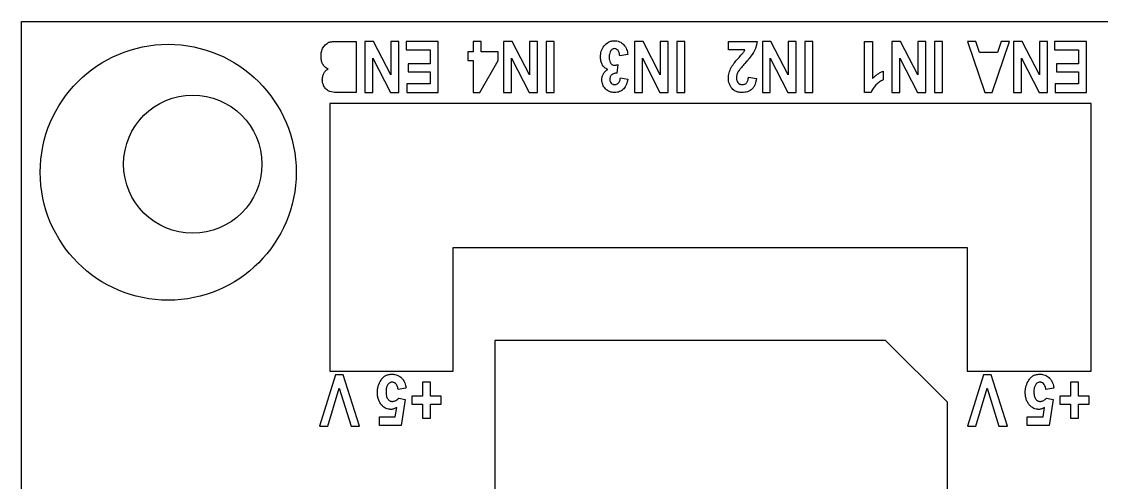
# Model space of a CAD drawing. Header units: millimetres. Extents: x -165 to 165, y -165 to 165.
# Drawn here: x 15.16 to 36.26, y 95.68 to 104.69 of the extents above; entities that cross this region are included whole.
import ezdxf

# ---------------------------------------------------------------- set-up
doc = ezdxf.new("R2010")
doc.units = ezdxf.units.MM
doc.layers.get('0').update_dxf_attribs({"linetype": 'CONTINUOUS'})

msp = doc.modelspace()

# ---------------------------------------------------------------- linework, layer by layer
for p, q in [((21.419, 104.3), (21.699, 104.3)), ((21.699, 104.3), (21.699, 103.3)), ((28.97, 104.131), (28.97, 104.3)), ((28.97, 104.3), (29.528, 104.3)), ((31.63, 103.3), (31.63, 104.3)), ((31.63, 104.3), (31.786, 104.3)), ((31.786, 104.3), (31.786, 103.573)), ((27.003, 104.04), (26.847, 104.014)), ((29.289, 104.131), (28.97, 104.131)), ((26.808, 103.847), (26.791, 103.677)), ((26.86, 103.586), (27.003, 103.56)), ((29.36, 103.599), (29.515, 103.573)), ((31.993, 103.716), (31.993, 103.547)), ((21.699, 103.3), (21.363, 103.3)), ((31.758, 103.3), (31.63, 103.3)), ((22.67, 97.525), (22.515, 97.499)), ((35.327, 97.525), (35.171, 97.499)), ((22.528, 97.33), (22.657, 97.304)), ((22.657, 97.304), (22.579, 96.798)), ((35.184, 97.33), (35.314, 97.304)), ((35.314, 97.304), (35.236, 96.798)), ((22.461, 96.967), (22.489, 97.147)), ((35.117, 96.967), (35.145, 97.147)), ((22.151, 96.798), (22.151, 96.967)), ((22.151, 96.967), (22.461, 96.967)), ((34.807, 96.798), (34.807, 96.967)), ((34.807, 96.967), (35.117, 96.967)), ((22.579, 96.798), (22.151, 96.798)), ((35.236, 96.798), (34.807, 96.798))]:
    msp.add_line(p, q)
for points in [[(15.161, 104.686), (58.161, 104.686), (58.161, 61.686), (15.161, 61.686)], [(22.53, 104.3), (22.374, 104.3), (22.374, 103.648), (22.036, 104.3), (21.868, 104.3), (21.868, 103.3), (22.024, 103.3), (22.024, 103.968), (22.367, 103.3), (22.53, 103.3)], [(23.296, 104.3), (22.673, 104.3), (22.673, 104.131), (23.14, 104.131), (23.14, 103.859), (22.712, 103.859), (22.712, 103.703), (23.14, 103.703), (23.14, 103.469), (22.686, 103.469), (22.686, 103.3), (23.296, 103.3)], [(24.136, 104.3), (23.98, 104.3), (23.98, 104.092), (23.877, 104.092), (23.877, 103.924), (23.98, 103.924), (23.98, 103.3), (24.116, 103.3), (24.474, 103.924), (24.474, 104.092), (24.136, 104.092)], [(25.24, 104.3), (25.084, 104.3), (25.084, 103.648), (24.746, 104.3), (24.578, 104.3), (24.578, 103.3), (24.734, 103.3), (24.734, 103.968), (25.077, 103.3), (25.24, 103.3)], [(25.565, 104.3), (25.409, 104.3), (25.409, 103.3), (25.565, 103.3)], [(27.795, 104.3), (27.639, 104.3), (27.639, 103.648), (27.301, 104.3), (27.132, 104.3), (27.132, 103.3), (27.288, 103.3), (27.288, 103.968), (27.632, 103.3), (27.795, 103.3)], [(28.119, 104.3), (27.964, 104.3), (27.964, 103.3), (28.119, 103.3)], [(30.295, 104.3), (30.139, 104.3), (30.139, 103.648), (29.801, 104.3), (29.632, 104.3), (29.632, 103.3), (29.788, 103.3), (29.788, 103.968), (30.132, 103.3), (30.295, 103.3)], [(30.619, 104.3), (30.464, 104.3), (30.464, 103.3), (30.619, 103.3)], [(32.825, 104.3), (32.669, 104.3), (32.669, 103.648), (32.331, 104.3), (32.162, 104.3), (32.162, 103.3), (32.318, 103.3), (32.318, 103.968), (32.662, 103.3), (32.825, 103.3)], [(33.149, 104.3), (32.993, 104.3), (32.993, 103.3), (33.149, 103.3)], [(33.641, 104.3), (33.977, 103.3), (34.124, 103.3), (34.459, 104.3), (34.296, 104.3), (34.225, 104.079), (33.875, 104.079), (33.804, 104.3)], [(35.2, 104.3), (35.044, 104.3), (35.044, 103.648), (34.706, 104.3), (34.537, 104.3), (34.537, 103.3), (34.693, 103.3), (34.693, 103.968), (35.037, 103.3), (35.2, 103.3)], [(35.966, 104.3), (35.342, 104.3), (35.342, 104.131), (35.81, 104.131), (35.81, 103.859), (35.381, 103.859), (35.381, 103.703), (35.81, 103.703), (35.81, 103.469), (35.355, 103.469), (35.355, 103.3), (35.966, 103.3)], [(36.058, 103.083), (21.184, 103.083), (21.184, 97.856), (23.595, 97.856), (23.595, 100.272), (33.634, 100.272), (33.634, 97.856), (36.058, 97.856)], [(24.405, 89.617), (31.838, 89.617), (33.247, 91.026), (33.247, 97.251), (32.041, 98.458), (24.405, 98.458)], [(21.445, 97.785), (21.294, 97.785), (20.982, 96.785), (21.144, 96.785), (21.365, 97.525), (21.599, 96.785), (21.761, 96.785)], [(34.101, 97.785), (33.951, 97.785), (33.638, 96.785), (33.8, 96.785), (34.021, 97.525), (34.255, 96.785), (34.418, 96.785)], [(23.151, 97.642), (22.995, 97.642), (22.995, 97.369), (22.787, 97.369), (22.787, 97.214), (22.995, 97.214), (22.995, 96.941), (23.151, 96.941), (23.151, 97.214), (23.359, 97.214), (23.359, 97.369), (23.151, 97.369)], [(35.807, 97.642), (35.651, 97.642), (35.651, 97.369), (35.444, 97.369), (35.444, 97.214), (35.651, 97.214), (35.651, 96.941), (35.807, 96.941), (35.807, 97.214), (36.015, 97.214), (36.015, 97.369), (35.807, 97.369)]]:
    msp.add_lwpolyline(points, close=True)
for centre, radius in [((18.025, 101.742), 2.5), ((18.504, 101.9), 1.35)]:
    msp.add_circle(centre, radius)
for points, knots in [([(21.011, 104.007), (21.011, 104.025), (21.012, 104.04), (21.013, 104.051), (21.014, 104.065), (21.017, 104.08), (21.02, 104.095), (21.027, 104.125), (21.038, 104.152), (21.053, 104.178), (21.07, 104.205), (21.088, 104.228), (21.109, 104.246), (21.121, 104.256), (21.134, 104.265), (21.146, 104.272), (21.153, 104.275), (21.159, 104.278), (21.166, 104.281), (21.171, 104.283), (21.178, 104.285), (21.187, 104.288)], [0, 0, 0, 0, 0.125, 0.125, 0.125, 0.25, 0.25, 0.25, 0.5, 0.5, 0.5, 0.75, 0.75, 0.75, 0.875, 0.875, 0.875, 0.9375, 0.9375, 0.9375, 1, 1, 1, 1]), ([(21.187, 104.288), (21.2, 104.29), (21.211, 104.292), (21.22, 104.293), (21.227, 104.294), (21.238, 104.295), (21.253, 104.296), (21.266, 104.297), (21.283, 104.298), (21.303, 104.298), (21.337, 104.299), (21.376, 104.3), (21.419, 104.3)], [0, 0, 0, 0, 0.142857, 0.142857, 0.142857, 0.285714, 0.285714, 0.285714, 0.5, 0.5, 0.5, 1, 1, 1, 1]), ([(26.47, 103.994), (26.47, 104.006), (26.471, 104.016), (26.471, 104.023), (26.472, 104.032), (26.473, 104.041), (26.474, 104.051), (26.477, 104.073), (26.481, 104.091), (26.486, 104.108), (26.498, 104.146), (26.516, 104.18), (26.54, 104.211), (26.566, 104.244), (26.596, 104.269), (26.628, 104.286), (26.645, 104.295), (26.663, 104.302), (26.682, 104.306), (26.691, 104.309), (26.701, 104.31), (26.71, 104.312), (26.717, 104.312), (26.727, 104.313), (26.739, 104.313)], [0, 0, 0, 0, 0.0625, 0.0625, 0.0625, 0.125, 0.125, 0.125, 0.25, 0.25, 0.25, 0.5, 0.5, 0.5, 0.75, 0.75, 0.75, 0.875, 0.875, 0.875, 0.9375, 0.9375, 0.9375, 1, 1, 1, 1]), ([(26.739, 104.313), (26.751, 104.313), (26.76, 104.312), (26.766, 104.312), (26.774, 104.311), (26.783, 104.31), (26.792, 104.308), (26.809, 104.305), (26.826, 104.3), (26.842, 104.293), (26.873, 104.279), (26.901, 104.259), (26.926, 104.232), (26.949, 104.207), (26.967, 104.177), (26.98, 104.142), (26.986, 104.127), (26.991, 104.111), (26.995, 104.092), (26.998, 104.079), (27, 104.062), (27.003, 104.04)], [0, 0, 0, 0, 0.0625, 0.0625, 0.0625, 0.125, 0.125, 0.125, 0.25, 0.25, 0.25, 0.5, 0.5, 0.5, 0.75, 0.75, 0.75, 0.875, 0.875, 0.875, 1, 1, 1, 1]), ([(29.528, 104.3), (29.525, 104.273), (29.522, 104.252), (29.519, 104.238), (29.515, 104.219), (29.51, 104.198), (29.503, 104.178), (29.496, 104.158), (29.488, 104.138), (29.479, 104.12), (29.471, 104.103), (29.46, 104.084), (29.448, 104.065), (29.431, 104.037), (29.406, 104.004), (29.374, 103.964), (29.355, 103.94), (29.327, 103.908), (29.293, 103.87)], [0, 0, 0, 0, 0.125, 0.125, 0.125, 0.25, 0.25, 0.25, 0.375, 0.375, 0.375, 0.5, 0.5, 0.5, 0.75, 0.75, 0.75, 1, 1, 1, 1]), ([(21.148, 103.762), (21.133, 103.769), (21.122, 103.774), (21.115, 103.779), (21.104, 103.785), (21.095, 103.793), (21.086, 103.802), (21.068, 103.819), (21.053, 103.839), (21.042, 103.862), (21.031, 103.883), (21.023, 103.906), (21.017, 103.932), (21.015, 103.945), (21.013, 103.957), (21.012, 103.969), (21.011, 103.977), (21.011, 103.99), (21.011, 104.007)], [0, 0, 0, 0, 0.125, 0.125, 0.125, 0.25, 0.25, 0.25, 0.5, 0.5, 0.5, 0.75, 0.75, 0.75, 0.875, 0.875, 0.875, 1, 1, 1, 1]), ([(26.742, 104.157), (26.731, 104.156), (26.722, 104.155), (26.716, 104.153), (26.707, 104.15), (26.7, 104.145), (26.692, 104.139), (26.679, 104.128), (26.668, 104.114), (26.659, 104.096), (26.652, 104.081), (26.647, 104.064), (26.643, 104.044), (26.642, 104.035), (26.641, 104.026), (26.64, 104.017), (26.64, 104.011), (26.639, 104.002), (26.639, 103.989)], [0, 0, 0, 0, 0.125, 0.125, 0.125, 0.25, 0.25, 0.25, 0.5, 0.5, 0.5, 0.75, 0.75, 0.75, 0.875, 0.875, 0.875, 1, 1, 1, 1]), ([(26.847, 104.014), (26.845, 104.027), (26.844, 104.036), (26.843, 104.042), (26.842, 104.051), (26.84, 104.06), (26.837, 104.069), (26.831, 104.089), (26.823, 104.106), (26.813, 104.119), (26.804, 104.131), (26.794, 104.14), (26.782, 104.147), (26.776, 104.15), (26.77, 104.153), (26.763, 104.155), (26.759, 104.156), (26.752, 104.157), (26.742, 104.157)], [0, 0, 0, 0, 0.142857, 0.142857, 0.142857, 0.285714, 0.285714, 0.285714, 0.571429, 0.571429, 0.571429, 0.785714, 0.785714, 0.785714, 0.892857, 0.892857, 0.892857, 1, 1, 1, 1]), ([(29.158, 103.965), (29.186, 103.996), (29.21, 104.022), (29.228, 104.044), (29.243, 104.061), (29.254, 104.075), (29.262, 104.086), (29.267, 104.093), (29.272, 104.1), (29.276, 104.108), (29.279, 104.113), (29.283, 104.121), (29.289, 104.131)], [0, 0, 0, 0, 0.5, 0.5, 0.5, 0.75, 0.75, 0.75, 0.875, 0.875, 0.875, 0.9999999, 0.9999999, 0.9999999, 0.9999999]), ([(26.613, 103.753), (26.605, 103.756), (26.599, 103.758), (26.595, 103.759), (26.59, 103.762), (26.584, 103.764), (26.578, 103.768), (26.568, 103.774), (26.558, 103.781), (26.548, 103.789), (26.53, 103.805), (26.515, 103.825), (26.502, 103.848), (26.497, 103.859), (26.492, 103.87), (26.487, 103.883), (26.483, 103.895), (26.48, 103.907), (26.477, 103.919), (26.475, 103.932), (26.473, 103.945), (26.472, 103.956), (26.471, 103.965), (26.47, 103.977), (26.47, 103.994)], [0, 0, 0, 0, 0.0625, 0.0625, 0.0625, 0.125, 0.125, 0.125, 0.25, 0.25, 0.25, 0.5, 0.5, 0.5, 0.625, 0.625, 0.625, 0.75, 0.75, 0.75, 0.875, 0.875, 0.875, 1, 1, 1, 1]), ([(26.639, 103.989), (26.639, 103.978), (26.64, 103.969), (26.64, 103.964), (26.641, 103.955), (26.642, 103.946), (26.643, 103.938), (26.647, 103.919), (26.652, 103.903), (26.66, 103.889), (26.669, 103.872), (26.68, 103.859), (26.693, 103.849), (26.7, 103.843), (26.708, 103.839), (26.716, 103.837), (26.721, 103.835), (26.73, 103.833), (26.741, 103.833)], [0, 0, 0, 0, 0.125, 0.125, 0.125, 0.25, 0.25, 0.25, 0.5, 0.5, 0.5, 0.75, 0.75, 0.75, 0.875, 0.875, 0.875, 1, 1, 1, 1]), ([(26.741, 103.833), (26.749, 103.833), (26.754, 103.833), (26.758, 103.834), (26.763, 103.834), (26.768, 103.835), (26.775, 103.837), (26.784, 103.839), (26.795, 103.843), (26.808, 103.847)], [0, 0, 0, 0, 0.25, 0.25, 0.25, 0.5, 0.5, 0.5, 1, 1, 1, 1]), ([(28.97, 103.578), (28.97, 103.59), (28.971, 103.6), (28.971, 103.606), (28.971, 103.614), (28.972, 103.623), (28.974, 103.633), (28.976, 103.652), (28.98, 103.67), (28.984, 103.687), (28.993, 103.722), (29.007, 103.756), (29.025, 103.789), (29.034, 103.806), (29.044, 103.822), (29.054, 103.836), (29.062, 103.849), (29.073, 103.864), (29.086, 103.881), (29.103, 103.902), (29.127, 103.93), (29.158, 103.965)], [0, 0, 0, 0, 0.0625, 0.0625, 0.0625, 0.125, 0.125, 0.125, 0.25, 0.25, 0.25, 0.5, 0.5, 0.5, 0.625, 0.625, 0.625, 0.75, 0.75, 0.75, 1, 1, 1, 1]), ([(29.293, 103.87), (29.264, 103.837), (29.241, 103.811), (29.225, 103.792), (29.217, 103.783), (29.208, 103.772), (29.198, 103.76), (29.193, 103.753), (29.188, 103.747), (29.183, 103.741), (29.175, 103.73), (29.168, 103.72), (29.162, 103.71)], [0, 0, 0, 0, 0.5, 0.5, 0.5, 0.7, 0.7, 0.7, 0.82, 0.82, 0.82, 1, 1, 1, 1]), ([(21.036, 103.548), (21.037, 103.562), (21.038, 103.573), (21.038, 103.58), (21.039, 103.59), (21.041, 103.601), (21.043, 103.611), (21.048, 103.631), (21.055, 103.651), (21.064, 103.67), (21.074, 103.69), (21.086, 103.707), (21.099, 103.722), (21.107, 103.731), (21.114, 103.738), (21.122, 103.744), (21.128, 103.749), (21.136, 103.754), (21.148, 103.762)], [0, 0, 0, 0, 0.125, 0.125, 0.125, 0.25, 0.25, 0.25, 0.5, 0.5, 0.5, 0.75, 0.75, 0.75, 0.875, 0.875, 0.875, 1, 1, 1, 1]), ([(26.496, 103.549), (26.497, 103.563), (26.497, 103.573), (26.498, 103.58), (26.499, 103.59), (26.501, 103.6), (26.504, 103.61), (26.509, 103.63), (26.517, 103.649), (26.527, 103.667), (26.537, 103.683), (26.549, 103.699), (26.565, 103.715), (26.573, 103.722), (26.58, 103.729), (26.588, 103.735), (26.593, 103.74), (26.602, 103.746), (26.613, 103.753)], [0, 0, 0, 0, 0.125, 0.125, 0.125, 0.25, 0.25, 0.25, 0.5, 0.5, 0.5, 0.75, 0.75, 0.75, 0.875, 0.875, 0.875, 1, 1, 1, 1]), ([(26.689, 103.647), (26.681, 103.639), (26.675, 103.633), (26.672, 103.628), (26.667, 103.622), (26.664, 103.615), (26.66, 103.607), (26.657, 103.599), (26.655, 103.591), (26.654, 103.583), (26.653, 103.577), (26.652, 103.569), (26.652, 103.558)], [0, 0, 0, 0, 0.25, 0.25, 0.25, 0.5, 0.5, 0.5, 0.75, 0.75, 0.75, 1, 1, 1, 1]), ([(26.791, 103.677), (26.779, 103.677), (26.77, 103.676), (26.764, 103.676), (26.755, 103.675), (26.746, 103.673), (26.737, 103.671), (26.727, 103.668), (26.719, 103.665), (26.711, 103.661), (26.706, 103.659), (26.699, 103.654), (26.689, 103.647)], [0, 0, 0, 0, 0.25, 0.25, 0.25, 0.5, 0.5, 0.5, 0.75, 0.75, 0.75, 1, 1, 1, 1]), ([(26.749, 103.456), (26.757, 103.456), (26.764, 103.457), (26.768, 103.458), (26.774, 103.459), (26.78, 103.46), (26.786, 103.463), (26.797, 103.468), (26.808, 103.475), (26.817, 103.484), (26.831, 103.496), (26.841, 103.512), (26.848, 103.531), (26.851, 103.539), (26.854, 103.548), (26.856, 103.558), (26.857, 103.564), (26.858, 103.573), (26.86, 103.586)], [0, 0, 0, 0, 0.1, 0.1, 0.1, 0.2, 0.2, 0.2, 0.4, 0.4, 0.4, 0.7, 0.7, 0.7, 0.85, 0.85, 0.85, 1, 1, 1, 1]), ([(29.236, 103.3), (29.224, 103.3), (29.215, 103.301), (29.209, 103.301), (29.2, 103.302), (29.191, 103.303), (29.182, 103.304), (29.162, 103.307), (29.145, 103.312), (29.13, 103.317), (29.116, 103.323), (29.103, 103.329), (29.093, 103.335), (29.087, 103.339), (29.081, 103.343), (29.076, 103.347), (29.063, 103.356), (29.052, 103.367), (29.042, 103.379), (29.018, 103.408), (29, 103.439), (28.988, 103.472), (28.982, 103.488), (28.978, 103.506), (28.974, 103.524), (28.973, 103.534), (28.972, 103.543), (28.971, 103.551), (28.971, 103.557), (28.97, 103.566), (28.97, 103.578)], [0, 0, 0, 0, 0.0625, 0.0625, 0.0625, 0.125, 0.125, 0.125, 0.25, 0.25, 0.25, 0.345238, 0.345238, 0.345238, 0.392857, 0.392857, 0.392857, 0.5, 0.5, 0.5, 0.75, 0.75, 0.75, 0.875, 0.875, 0.875, 0.9375, 0.9375, 0.9375, 1, 1, 1, 1]), ([(29.162, 103.71), (29.155, 103.698), (29.15, 103.688), (29.147, 103.682), (29.143, 103.672), (29.139, 103.662), (29.136, 103.652), (29.132, 103.64), (29.13, 103.63), (29.128, 103.62), (29.127, 103.613), (29.126, 103.602), (29.126, 103.588)], [0, 0, 0, 0, 0.25, 0.25, 0.25, 0.5, 0.5, 0.5, 0.75, 0.75, 0.75, 1, 1, 1, 1]), ([(29.126, 103.588), (29.126, 103.577), (29.127, 103.569), (29.127, 103.563), (29.128, 103.555), (29.129, 103.547), (29.131, 103.539), (29.136, 103.522), (29.143, 103.507), (29.153, 103.495), (29.163, 103.482), (29.176, 103.472), (29.191, 103.465), (29.199, 103.462), (29.207, 103.459), (29.215, 103.458), (29.22, 103.457), (29.229, 103.456), (29.24, 103.456)], [0, 0, 0, 0, 0.125, 0.125, 0.125, 0.25, 0.25, 0.25, 0.5, 0.5, 0.5, 0.75, 0.75, 0.75, 0.875, 0.875, 0.875, 1, 1, 1, 1]), ([(29.24, 103.456), (29.251, 103.457), (29.26, 103.457), (29.266, 103.458), (29.274, 103.46), (29.283, 103.462), (29.291, 103.466), (29.307, 103.473), (29.32, 103.484), (29.331, 103.499), (29.34, 103.512), (29.347, 103.528), (29.352, 103.547), (29.354, 103.555), (29.356, 103.564), (29.357, 103.573), (29.358, 103.578), (29.359, 103.587), (29.36, 103.599)], [0, 0, 0, 0, 0.125, 0.125, 0.125, 0.25, 0.25, 0.25, 0.5, 0.5, 0.5, 0.75, 0.75, 0.75, 0.875, 0.875, 0.875, 1, 1, 1, 1]), ([(31.786, 103.573), (31.803, 103.591), (31.818, 103.606), (31.831, 103.617), (31.847, 103.631), (31.864, 103.644), (31.881, 103.656), (31.899, 103.669), (31.917, 103.68), (31.935, 103.689), (31.951, 103.697), (31.97, 103.706), (31.993, 103.716)], [0, 0, 0, 0, 0.25, 0.25, 0.25, 0.5, 0.5, 0.5, 0.75, 0.75, 0.75, 1, 1, 1, 1]), ([(21.363, 103.3), (21.336, 103.3), (21.316, 103.301), (21.304, 103.301), (21.286, 103.302), (21.266, 103.304), (21.245, 103.306), (21.224, 103.309), (21.204, 103.313), (21.188, 103.318), (21.169, 103.323), (21.151, 103.332), (21.135, 103.344), (21.123, 103.353), (21.111, 103.363), (21.1, 103.375), (21.085, 103.392), (21.072, 103.412), (21.062, 103.434), (21.053, 103.452), (21.047, 103.47), (21.042, 103.49), (21.04, 103.499), (21.039, 103.509), (21.038, 103.519), (21.037, 103.525), (21.037, 103.535), (21.036, 103.548)], [0, 0, 0, 0, 0.125, 0.125, 0.125, 0.25, 0.25, 0.25, 0.375, 0.375, 0.375, 0.5, 0.5, 0.5, 0.6, 0.6, 0.6, 0.75, 0.75, 0.75, 0.875, 0.875, 0.875, 0.9375, 0.9375, 0.9375, 1, 1, 1, 1]), ([(26.744, 103.3), (26.724, 103.301), (26.708, 103.302), (26.696, 103.304), (26.679, 103.307), (26.663, 103.311), (26.648, 103.317), (26.634, 103.323), (26.619, 103.33), (26.605, 103.34), (26.592, 103.349), (26.579, 103.36), (26.568, 103.372), (26.545, 103.398), (26.527, 103.425), (26.515, 103.454), (26.509, 103.469), (26.504, 103.484), (26.501, 103.5), (26.499, 103.509), (26.498, 103.517), (26.497, 103.525), (26.497, 103.53), (26.496, 103.538), (26.496, 103.549)], [0, 0, 0, 0, 0.125, 0.125, 0.125, 0.25, 0.25, 0.25, 0.375, 0.375, 0.375, 0.5, 0.5, 0.5, 0.75, 0.75, 0.75, 0.875, 0.875, 0.875, 0.9375, 0.9375, 0.9375, 1, 1, 1, 1]), ([(26.652, 103.558), (26.652, 103.549), (26.653, 103.542), (26.653, 103.538), (26.654, 103.531), (26.655, 103.525), (26.657, 103.519), (26.662, 103.506), (26.668, 103.495), (26.677, 103.485), (26.687, 103.475), (26.698, 103.468), (26.71, 103.463), (26.716, 103.46), (26.723, 103.459), (26.729, 103.458), (26.734, 103.457), (26.74, 103.456), (26.749, 103.456)], [0, 0, 0, 0, 0.125, 0.125, 0.125, 0.25, 0.25, 0.25, 0.5, 0.5, 0.5, 0.75, 0.75, 0.75, 0.875, 0.875, 0.875, 1, 1, 1, 1]), ([(27.003, 103.56), (26.999, 103.538), (26.995, 103.522), (26.992, 103.51), (26.988, 103.493), (26.983, 103.477), (26.977, 103.462), (26.964, 103.427), (26.947, 103.398), (26.926, 103.375), (26.903, 103.35), (26.876, 103.331), (26.844, 103.318), (26.829, 103.312), (26.812, 103.307), (26.795, 103.304), (26.782, 103.302), (26.765, 103.301), (26.744, 103.3)], [0, 0, 0, 0, 0.125, 0.125, 0.125, 0.25, 0.25, 0.25, 0.5, 0.5, 0.5, 0.75, 0.75, 0.75, 0.875, 0.875, 0.875, 1, 1, 1, 1]), ([(29.515, 103.573), (29.513, 103.551), (29.51, 103.533), (29.507, 103.519), (29.503, 103.499), (29.498, 103.482), (29.493, 103.466), (29.486, 103.448), (29.478, 103.432), (29.469, 103.417), (29.459, 103.4), (29.448, 103.385), (29.436, 103.373), (29.411, 103.348), (29.38, 103.329), (29.344, 103.316), (29.327, 103.311), (29.309, 103.307), (29.291, 103.304), (29.277, 103.302), (29.259, 103.301), (29.236, 103.3)], [0, 0, 0, 0, 0.125, 0.125, 0.125, 0.25, 0.25, 0.25, 0.375, 0.375, 0.375, 0.5, 0.5, 0.5, 0.75, 0.75, 0.75, 0.875, 0.875, 0.875, 1, 1, 1, 1]), ([(31.993, 103.547), (31.976, 103.539), (31.963, 103.533), (31.954, 103.528), (31.942, 103.521), (31.929, 103.513), (31.917, 103.504), (31.893, 103.487), (31.871, 103.469), (31.85, 103.448), (31.828, 103.426), (31.81, 103.403), (31.795, 103.38), (31.787, 103.368), (31.78, 103.355), (31.774, 103.341), (31.768, 103.33), (31.763, 103.316), (31.758, 103.3)], [0, 0, 0, 0, 0.125, 0.125, 0.125, 0.25, 0.25, 0.25, 0.5, 0.5, 0.5, 0.75, 0.75, 0.75, 0.875, 0.875, 0.875, 1, 1, 1, 1]), ([(22.112, 97.444), (22.112, 97.458), (22.113, 97.469), (22.113, 97.476), (22.114, 97.486), (22.115, 97.496), (22.116, 97.507), (22.119, 97.529), (22.124, 97.549), (22.13, 97.569), (22.142, 97.609), (22.16, 97.647), (22.183, 97.683), (22.197, 97.705), (22.213, 97.724), (22.23, 97.739), (22.243, 97.751), (22.258, 97.761), (22.274, 97.77), (22.293, 97.78), (22.312, 97.787), (22.333, 97.791), (22.343, 97.794), (22.354, 97.795), (22.364, 97.796), (22.371, 97.797), (22.382, 97.797), (22.396, 97.798)], [0, 0, 0, 0, 0.0625, 0.0625, 0.0625, 0.125, 0.125, 0.125, 0.25, 0.25, 0.25, 0.5, 0.5, 0.5, 0.642857, 0.642857, 0.642857, 0.75, 0.75, 0.75, 0.875, 0.875, 0.875, 0.9375, 0.9375, 0.9375, 1, 1, 1, 1]), ([(22.396, 97.798), (22.408, 97.798), (22.417, 97.797), (22.423, 97.797), (22.431, 97.796), (22.44, 97.795), (22.449, 97.793), (22.468, 97.79), (22.485, 97.785), (22.501, 97.779), (22.534, 97.766), (22.563, 97.746), (22.589, 97.719), (22.601, 97.706), (22.612, 97.692), (22.622, 97.677), (22.63, 97.663), (22.638, 97.647), (22.645, 97.629), (22.651, 97.614), (22.657, 97.597), (22.661, 97.578), (22.665, 97.564), (22.668, 97.547), (22.67, 97.525)], [0, 0, 0, 0, 0.0625, 0.0625, 0.0625, 0.125, 0.125, 0.125, 0.25, 0.25, 0.25, 0.5, 0.5, 0.5, 0.625, 0.625, 0.625, 0.75, 0.75, 0.75, 0.875, 0.875, 0.875, 1, 1, 1, 1]), ([(34.768, 97.444), (34.769, 97.458), (34.769, 97.469), (34.769, 97.476), (34.77, 97.486), (34.771, 97.496), (34.773, 97.507), (34.776, 97.529), (34.78, 97.549), (34.786, 97.569), (34.798, 97.609), (34.816, 97.647), (34.839, 97.683), (34.854, 97.705), (34.869, 97.724), (34.886, 97.739), (34.9, 97.751), (34.914, 97.761), (34.93, 97.77), (34.949, 97.78), (34.969, 97.787), (34.989, 97.791), (35, 97.794), (35.01, 97.795), (35.021, 97.796), (35.028, 97.797), (35.038, 97.797), (35.052, 97.798)], [0, 0, 0, 0, 0.0625, 0.0625, 0.0625, 0.125, 0.125, 0.125, 0.25, 0.25, 0.25, 0.5, 0.5, 0.5, 0.642857, 0.642857, 0.642857, 0.75, 0.75, 0.75, 0.875, 0.875, 0.875, 0.9375, 0.9375, 0.9375, 1, 1, 1, 1]), ([(35.052, 97.798), (35.064, 97.798), (35.073, 97.797), (35.079, 97.797), (35.087, 97.796), (35.096, 97.795), (35.106, 97.793), (35.124, 97.79), (35.141, 97.785), (35.157, 97.779), (35.19, 97.766), (35.22, 97.746), (35.245, 97.719), (35.257, 97.706), (35.268, 97.692), (35.278, 97.677), (35.287, 97.663), (35.294, 97.647), (35.302, 97.629), (35.308, 97.614), (35.313, 97.597), (35.318, 97.578), (35.321, 97.564), (35.324, 97.547), (35.327, 97.525)], [0, 0, 0, 0, 0.0625, 0.0625, 0.0625, 0.125, 0.125, 0.125, 0.25, 0.25, 0.25, 0.5, 0.5, 0.5, 0.625, 0.625, 0.625, 0.75, 0.75, 0.75, 0.875, 0.875, 0.875, 1, 1, 1, 1]), ([(22.399, 97.642), (22.392, 97.642), (22.387, 97.641), (22.383, 97.641), (22.378, 97.64), (22.373, 97.638), (22.368, 97.637), (22.359, 97.633), (22.35, 97.628), (22.341, 97.621), (22.332, 97.614), (22.324, 97.605), (22.316, 97.595), (22.311, 97.588), (22.306, 97.58), (22.302, 97.572), (22.294, 97.555), (22.288, 97.534), (22.285, 97.511), (22.283, 97.494), (22.281, 97.473), (22.281, 97.448)], [0, 0, 0, 0, 0.0625, 0.0625, 0.0625, 0.125, 0.125, 0.125, 0.25, 0.25, 0.25, 0.392857, 0.392857, 0.392857, 0.5, 0.5, 0.5, 0.75, 0.75, 0.75, 1, 1, 1, 1]), ([(22.515, 97.499), (22.513, 97.51), (22.512, 97.519), (22.511, 97.524), (22.509, 97.533), (22.507, 97.541), (22.505, 97.548), (22.5, 97.565), (22.492, 97.58), (22.483, 97.593), (22.473, 97.607), (22.461, 97.619), (22.447, 97.628), (22.439, 97.633), (22.431, 97.636), (22.424, 97.638), (22.418, 97.64), (22.41, 97.641), (22.399, 97.642)], [0, 0, 0, 0, 0.125, 0.125, 0.125, 0.25, 0.25, 0.25, 0.5, 0.5, 0.5, 0.75, 0.75, 0.75, 0.875, 0.875, 0.875, 1, 1, 1, 1]), ([(35.055, 97.642), (35.049, 97.642), (35.043, 97.641), (35.04, 97.641), (35.034, 97.64), (35.029, 97.638), (35.024, 97.637), (35.015, 97.633), (35.006, 97.628), (34.997, 97.621), (34.988, 97.614), (34.98, 97.605), (34.972, 97.595), (34.967, 97.588), (34.963, 97.58), (34.959, 97.572), (34.951, 97.555), (34.945, 97.534), (34.941, 97.511), (34.939, 97.494), (34.937, 97.473), (34.937, 97.448)], [0, 0, 0, 0, 0.0625, 0.0625, 0.0625, 0.125, 0.125, 0.125, 0.25, 0.25, 0.25, 0.392857, 0.392857, 0.392857, 0.5, 0.5, 0.5, 0.75, 0.75, 0.75, 1, 1, 1, 1]), ([(35.171, 97.499), (35.169, 97.51), (35.168, 97.519), (35.167, 97.524), (35.166, 97.533), (35.164, 97.541), (35.161, 97.548), (35.156, 97.565), (35.148, 97.58), (35.139, 97.593), (35.129, 97.607), (35.117, 97.619), (35.103, 97.628), (35.095, 97.633), (35.088, 97.636), (35.08, 97.638), (35.075, 97.64), (35.066, 97.641), (35.055, 97.642)], [0, 0, 0, 0, 0.125, 0.125, 0.125, 0.25, 0.25, 0.25, 0.5, 0.5, 0.5, 0.75, 0.75, 0.75, 0.875, 0.875, 0.875, 1, 1, 1, 1]), ([(22.202, 97.186), (22.192, 97.198), (22.184, 97.207), (22.18, 97.213), (22.173, 97.222), (22.167, 97.232), (22.16, 97.243), (22.149, 97.262), (22.14, 97.283), (22.132, 97.306), (22.125, 97.327), (22.12, 97.35), (22.117, 97.375), (22.115, 97.387), (22.114, 97.398), (22.113, 97.409), (22.113, 97.417), (22.112, 97.429), (22.112, 97.444)], [0, 0, 0, 0, 0.125, 0.125, 0.125, 0.25, 0.25, 0.25, 0.5, 0.5, 0.5, 0.75, 0.75, 0.75, 0.875, 0.875, 0.875, 1, 1, 1, 1]), ([(22.281, 97.448), (22.281, 97.419), (22.283, 97.396), (22.287, 97.378), (22.292, 97.351), (22.301, 97.33), (22.314, 97.313), (22.325, 97.297), (22.339, 97.286), (22.353, 97.278), (22.36, 97.274), (22.366, 97.272), (22.373, 97.27), (22.379, 97.268), (22.384, 97.267), (22.389, 97.266), (22.392, 97.266), (22.398, 97.266), (22.405, 97.265)], [0, 0, 0, 0, 0.285714, 0.285714, 0.285714, 0.571429, 0.571429, 0.571429, 0.785714, 0.785714, 0.785714, 0.871429, 0.871429, 0.871429, 0.935714, 0.935714, 0.935714, 1, 1, 1, 1]), ([(22.405, 97.265), (22.413, 97.266), (22.419, 97.266), (22.423, 97.267), (22.428, 97.267), (22.434, 97.269), (22.44, 97.27), (22.452, 97.273), (22.463, 97.278), (22.474, 97.284), (22.484, 97.29), (22.494, 97.297), (22.503, 97.305), (22.509, 97.31), (22.518, 97.319), (22.528, 97.33)], [0, 0, 0, 0, 0.125, 0.125, 0.125, 0.25, 0.25, 0.25, 0.5, 0.5, 0.5, 0.75, 0.75, 0.75, 1, 1, 1, 1]), ([(34.858, 97.186), (34.848, 97.198), (34.84, 97.207), (34.836, 97.213), (34.829, 97.222), (34.823, 97.232), (34.817, 97.243), (34.806, 97.262), (34.796, 97.283), (34.788, 97.306), (34.782, 97.327), (34.776, 97.35), (34.773, 97.375), (34.771, 97.387), (34.77, 97.398), (34.769, 97.409), (34.769, 97.417), (34.769, 97.429), (34.768, 97.444)], [0, 0, 0, 0, 0.125, 0.125, 0.125, 0.25, 0.25, 0.25, 0.5, 0.5, 0.5, 0.75, 0.75, 0.75, 0.875, 0.875, 0.875, 1, 1, 1, 1]), ([(34.937, 97.448), (34.938, 97.419), (34.94, 97.396), (34.943, 97.378), (34.949, 97.351), (34.958, 97.33), (34.97, 97.313), (34.982, 97.297), (34.995, 97.286), (35.01, 97.278), (35.016, 97.274), (35.022, 97.272), (35.03, 97.27), (35.035, 97.268), (35.04, 97.267), (35.045, 97.266), (35.049, 97.266), (35.054, 97.266), (35.061, 97.265)], [0, 0, 0, 0, 0.285714, 0.285714, 0.285714, 0.571429, 0.571429, 0.571429, 0.785714, 0.785714, 0.785714, 0.871429, 0.871429, 0.871429, 0.935714, 0.935714, 0.935714, 1, 1, 1, 1]), ([(35.061, 97.265), (35.069, 97.266), (35.075, 97.266), (35.079, 97.267), (35.085, 97.267), (35.091, 97.269), (35.097, 97.27), (35.108, 97.273), (35.119, 97.278), (35.13, 97.284), (35.14, 97.29), (35.15, 97.297), (35.159, 97.305), (35.166, 97.31), (35.174, 97.319), (35.184, 97.33)], [0, 0, 0, 0, 0.125, 0.125, 0.125, 0.25, 0.25, 0.25, 0.5, 0.5, 0.5, 0.75, 0.75, 0.75, 0.9999999, 0.9999999, 0.9999999, 0.9999999]), ([(22.375, 97.11), (22.364, 97.11), (22.356, 97.11), (22.351, 97.111), (22.343, 97.111), (22.335, 97.113), (22.327, 97.114), (22.31, 97.118), (22.294, 97.123), (22.28, 97.129), (22.266, 97.135), (22.252, 97.143), (22.238, 97.154), (22.231, 97.159), (22.225, 97.164), (22.219, 97.169), (22.215, 97.173), (22.209, 97.179), (22.202, 97.186)], [0, 0, 0, 0, 0.125, 0.125, 0.125, 0.25, 0.25, 0.25, 0.5, 0.5, 0.5, 0.75, 0.75, 0.75, 0.875, 0.875, 0.875, 1, 1, 1, 1]), ([(22.489, 97.147), (22.477, 97.14), (22.469, 97.135), (22.463, 97.132), (22.454, 97.127), (22.444, 97.123), (22.435, 97.12), (22.425, 97.116), (22.415, 97.114), (22.406, 97.112), (22.399, 97.111), (22.389, 97.11), (22.375, 97.11)], [0, 0, 0, 0, 0.25, 0.25, 0.25, 0.5, 0.5, 0.5, 0.75, 0.75, 0.75, 1, 1, 1, 1]), ([(35.032, 97.11), (35.021, 97.11), (35.013, 97.11), (35.007, 97.111), (35, 97.111), (34.992, 97.113), (34.983, 97.114), (34.966, 97.118), (34.95, 97.123), (34.936, 97.129), (34.923, 97.135), (34.909, 97.143), (34.894, 97.154), (34.887, 97.159), (34.881, 97.164), (34.875, 97.169), (34.871, 97.173), (34.866, 97.179), (34.858, 97.186)], [0, 0, 0, 0, 0.125, 0.125, 0.125, 0.25, 0.25, 0.25, 0.5, 0.5, 0.5, 0.75, 0.75, 0.75, 0.875, 0.875, 0.875, 1, 1, 1, 1]), ([(35.145, 97.147), (35.134, 97.14), (35.125, 97.135), (35.119, 97.132), (35.11, 97.127), (35.101, 97.123), (35.091, 97.12), (35.081, 97.116), (35.071, 97.114), (35.062, 97.112), (35.055, 97.111), (35.045, 97.11), (35.032, 97.11)], [0, 0, 0, 0, 0.25, 0.25, 0.25, 0.5, 0.5, 0.5, 0.75, 0.75, 0.75, 1, 1, 1, 1])]:
    msp.add_open_spline(points, degree=3, knots=knots)

doc.saveas('drawing.dxf')
